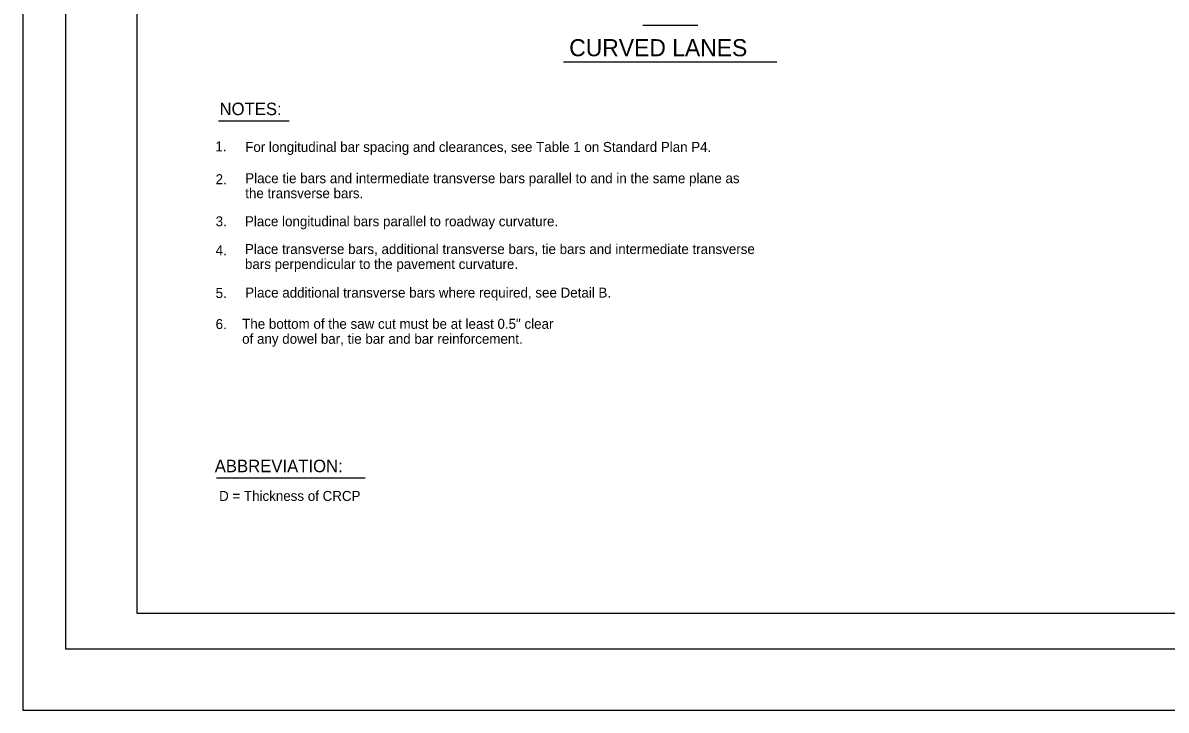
# Model space of a CAD drawing. Extents: x -893 to 867, y -474 to 712.
# Drawn here: x -893 to -92, y -474 to 8 of the extents above; entities that cross this region are included whole.
import ezdxf

# ---------------------------------------------------------------- set-up
doc = ezdxf.new("R2010")
doc.units = 0
for name, color, linetype in [('10 Sheet Format', 7, 'Continuous'), ('57 Undefined', 7, 'Continuous'), ('60 Nongeo Data', 7, 'Continuous')]:
    doc.layers.add(name, color=color, linetype=linetype)

msp = doc.modelspace()

# ---------------------------------------------------------------- linework, layer by layer
at = {"layer": '10 Sheet Format'}
for p, q in [((-863.45, 668.96), (-863.45, -431.04)), ((-813.45, 643.96), (-813.45, -406.04)), ((-813.45, -406.04), (811.55, -406.04)), ((-863.45, -431.04), (836.55, -431.04))]:
    msp.add_line(p, q, dxfattribs=at)
for points in [[(-893.45, -474.04), (866.55, -474.04), (866.55, 711.96), (-893.45, 711.96)], [(-863.45, -431.04), (836.55, -431.04), (836.55, 668.96), (-863.45, 668.96)]]:
    msp.add_lwpolyline(points, close=True, dxfattribs=at)
at = {"layer": '57 Undefined'}
for p, q in [((-458.78, 6.05), (-420.17, 6.05)), ((-514.5, -19.5), (-364.8, -19.5)), ((-756.26, -61.03), (-706.66, -61.03)), ((-757.71, -311.18), (-653.4, -311.18))]:
    msp.add_line(p, q, dxfattribs=at)

# ---------------------------------------------------------------- texts
for s, height, p in [('CURVED LANES', 12, (-510.43, -15.68)), ('NOTES:', 8.75, (-755.58, -56.95)), ('1.', 7, (-758.49, -82.35)), ('For longitudinal bar spacing and clearances, see Table 1 on Standard Plan P4.', 7, (-737.6, -82.74)), ('2.', 7, (-758.31, -105.36)), ('Place tie bars and intermediate transverse bars parallel to and in the same plane as', 7, (-737.55, -104.67)), ('the transverse bars.', 7, (-737.55, -115.17)), ('3.', 7, (-758.31, -134.87)), ('Place longitudinal bars parallel to roadway curvature.', 7, (-737.75, -134.86)), ('4.', 7, (-758.31, -155.18)), ('Place transverse bars, additional transverse bars, tie bars and intermediate transverse', 7, (-737.75, -154.32)), ('bars perpendicular to the pavement curvature.', 7, (-737.75, -164.82)), ('5.', 7, (-758.31, -185.13)), ('Place additional transverse bars where required, see Detail B.', 7, (-737.61, -184.85)), ('6.', 7, (-758.31, -206.92)), ('The bottom of the saw cut must be at least 0.5" clear', 7, (-739.71, -206.73)), ('of any dowel bar, tie bar and bar reinforcement.', 7, (-739.71, -217.23)), ('D = Thickness of CRCP', 7, (-755.87, -327.39))]:
    msp.add_text(s, height=height, dxfattribs=at).set_placement(p)
at = {"layer": '60 Nongeo Data'}
msp.add_text('ABBREVIATION:', height=8.75, dxfattribs=at).set_placement((-758.92, -307.26))

doc.saveas('drawing.dxf')
